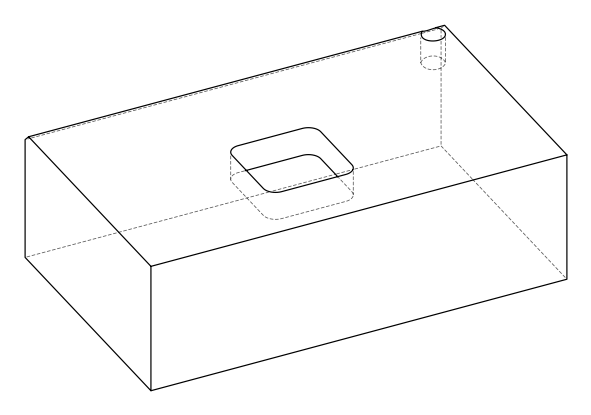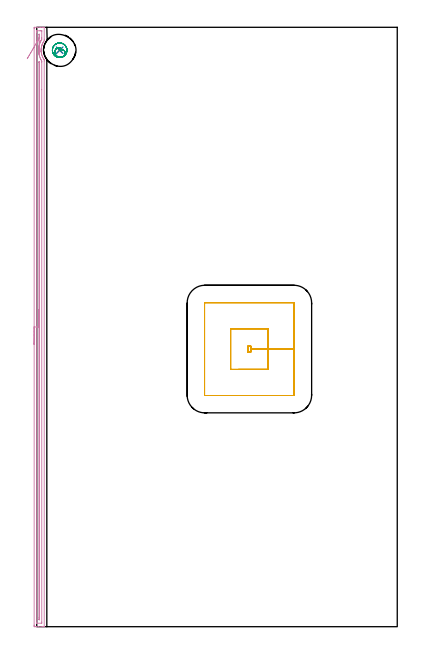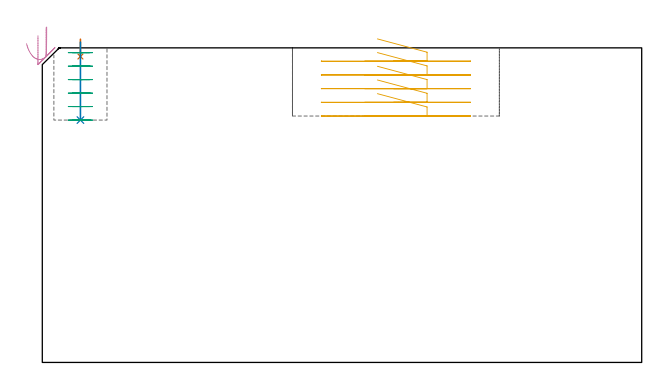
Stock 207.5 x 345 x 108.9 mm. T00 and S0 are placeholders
(PLAN: 5 operations, 4 tool changes, 13.9 min)
(1 SPOT_DRILL | STEP1POCKET | NXT0321_9005460120000 | 0.05 min | 183 mm3)
(2 DRILL_BLIND_HOLE_INTO_CENTER | STEP1POCKET | NXT0301_128 | 0.11 min | 2516 mm3)
(3 MILL_ROUGH_BLIND_HOLE_CONTOUR | STEP1POCKET | NXT0201_013 | Spiral | 1.12 min | 3944 mm3)
(4 AREA_MILL | FG_CHAMFER_SURFACE | UGT0205_001 | 8.47 min | 5797 mm3)
(5 MILL_RECTANGULAR_POCKET | POCKET_RECTANGULAR_STRAIGHT | UGT0201_136 | Follow Part, ap 5, ae 75% | 4.17 min | 121995 mm3)
(TOOL NXT0321_9005460120000 | NC Spot Drill, 142deg, 12mm, Carbide, Uncoated | D12 PA142 FL30 Z2)
(TOOL NXT0301_128 | Carbide Drill 12mm [861.1-1200-036A1-GP GC34] | D12 PA150 FL37.4 Z2)
(TOOL NXT0201_013 | ENDMILL 10mm | D10 FL30 Z4)
(TOOL UGT0205_001 | Chamfer Mill 20 x 3 x 45 deg. | D20 FL50 Z2)
(TOOL UGT0201_136 | Carbide End Mill 20.0 | D20 FL30 Z4)
(OP 1 SPOT_DRILL)
G17 G21 G94 G90
T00 M6
G54
G17 G0 G90 X13.2 Y331.8 S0 M3
G43 Z118.9 H0
G94 G81 G98 Z105.9 F250. R111.9
G80
M5
M2
(OP 2 DRILL_BLIND_HOLE_INTO_CENTER)
G17 G21 G94 G90
T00 M6
G54
G17 G0 G90 X13.2 Y331.8 S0 M3
G43 Z118.9 H1
G94 G81 G98 Z83.9 F250. R110.9
G80
M5
M2
(OP 3 MILL_ROUGH_BLIND_HOLE_CONTOUR)
G17 G21 G94 G90
T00 M6
G54
G17 G0 G90 X13.2 Y331.8 S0 M3
G43 Z118.9 H0
Z107.233
G94 G3 X13.516 Y333.032 R0.656 F250.
X11.36 Y332.812 R1.908
X11.095 Y328.854 R2.77
X15.45 Y328.254 R3.402
X16.746 Y334.05 R4.2
X15.45 Y328.254 R-4.2
X16.098 Y331.152 R2.1
X13.2 Y331.8 R2.1
G0 Z102.567
G3 X13.516 Y333.032 R0.656
X11.36 Y332.812 R1.908
X11.095 Y328.854 R2.77
X15.45 Y328.254 R3.402
X16.746 Y334.05 R4.2
X15.45 Y328.254 R-4.2
X16.098 Y331.152 R2.1
X13.2 Y331.8 R2.1
G0 Z97.9
G3 X13.516 Y333.032 R0.656
X11.36 Y332.812 R1.908
X11.095 Y328.854 R2.77
X15.45 Y328.254 R3.402
X16.746 Y334.05 R4.2
X15.45 Y328.254 R-4.2
X16.098 Y331.152 R2.1
X13.2 Y331.8 R2.1
G0 Z93.233
G3 X13.516 Y333.032 R0.656
X11.36 Y332.812 R1.908
X11.095 Y328.854 R2.77
X15.45 Y328.254 R3.402
X16.746 Y334.05 R4.2
X15.45 Y328.254 R-4.2
X16.098 Y331.152 R2.1
X13.2 Y331.8 R2.1
G0 Z88.567
G3 X13.516 Y333.032 R0.656
X11.36 Y332.812 R1.908
X11.095 Y328.854 R2.77
X15.45 Y328.254 R3.402
X16.746 Y334.05 R4.2
X15.45 Y328.254 R-4.2
X16.098 Y331.152 R2.1
X13.2 Y331.8 R2.1
G0 Z83.9
G3 X13.516 Y333.032 R0.656
X11.36 Y332.812 R1.908
X11.095 Y328.854 R2.77
X15.45 Y328.254 R3.402
X16.746 Y334.05 R4.2
X15.45 Y328.254 R-4.2
X16.098 Y331.152 R2.1
X13.2 Y331.8 R2.1
G0 Z118.9
M5
M2
(OP 4 AREA_MILL)
G17 G21 G94 G90
T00 M6
G54
G17 G0 G90 X-1.5 Y162.5 S1061 M3
G43 Z118.9 H0
Z113.1
G94 G1 Y162.538 Z112.228 F250.
Y162.652 Z111.364
Y162.841 Z110.512
Y163.103 Z109.68
Y163.437 Z108.874
Y163.84 Z108.1
Y164.308 Z107.364
Y164.84 Z106.672
Y165.429 Z106.029
Y166.072 Z105.44
Y166.764 Z104.908
Y167.5 Z104.44
Y168.274 Z104.037
Y169.08 Z103.703
Y169.912 Z103.441
Y170.764 Z103.252
Y171.628 Z103.138
Y172.5 Z103.1
Y344.388
X-1.498 Y344.684 Z103.101
X-1.493 Y344.99 Z103.103
X-1.21 Y345. Z103.386
X0.53 Z105.125
X1.947 Z106.544
X3.14 Z107.734
X3.785 Z108.385
X4.085 Z108.684
X4.194 Y344.997 Z108.786
X4.297 Y344.99 Z108.888
X4.3 Y344.834 Z108.9
Y338.137
X4.293 Y337.266 Z108.893
X4.282 Y337.245 Z108.882
X3.932 Y336.713 Z108.531
X3.663 Y336.263 Z108.263
X3.481 Y335.905 Z108.077
X3.43 Y335.806 Z108.027
X3.345 Y335.643 Z107.945
X3.266 Y335.459 Z107.865
X3.227 Y335.37 Z107.826
X3.058 Y334.926 Z107.654
X3.031 Y334.844 Z107.626
X2.938 Y334.566 Z107.532
X2.908 Y334.478 Z107.504
X2.835 Y334.22 Z107.434
X2.81 Y334.119 Z107.403
X2.785 Y334.033 Z107.38
X2.705 Y333.687 Z107.304
X2.682 Y333.585 Z107.282
X2.605 Y333.14 Z107.204
X2.549 Y332.693 Z107.149
X2.547 Y332.663 Z107.147
X2.519 Y332.247 Z107.112
X2.517 Y332.126 Z107.106
X2.507 Y331.801 Z107.1
X2.517 Y331.472 Z107.106
X2.519 Y331.354 Z107.112
X2.53 Y331.194 Z107.125
X2.546 Y330.994 Z107.139
X2.55 Y330.908 Z107.148
X2.552 Y330.895 Z107.15
X2.605 Y330.461 Z107.204
X2.669 Y330.101 Z107.264
X2.683 Y330.016 Z107.28
X2.783 Y329.568 Z107.382
X2.907 Y329.123 Z107.504
X3.059 Y328.675 Z107.652
X3.226 Y328.231 Z107.822
X3.279 Y328.101 Z107.878
X3.283 Y328.091 Z107.882
X3.346 Y327.955 Z107.944
X3.663 Y327.338 Z108.261
X3.778 Y327.145 Z108.378
X3.931 Y326.888 Z108.53
X4.166 Y326.529 Z108.766
X4.223 Y326.446 Z108.819
X4.297 Y326.33 Z108.888
X4.3 Y325.637 Z108.9
Y0.166
X4.297 Y0.01 Z108.888
X4.194 Y0.003 Z108.786
X4.085 Y0. Z108.684
X3.785 Z108.384
X3.14 Z107.734
X1.077 Z105.675
X-0.34 Z104.256
X-0.936 Z103.66
X-1.104 Z103.492
X-1.21 Y0.002 Z103.386
X-1.493 Y0.01 Z103.103
X-1.498 Y0.316 Z103.101
X-1.5 Y0.612 Z103.1
Y0.91
Y172.5
X-0.086 Z104.514
Y341.97
X-0.083 Y342.602 Z104.517
X-0.08 Y342.918 Z104.52
X-0.079 Y342.987 Z104.521
X0.013 Y342.993 Z104.613
X0.144 Y342.998 Z104.744
X1.882 Y343. Z106.482
X2.27 Z106.87
X2.754 Y342.998 Z107.354
X2.857 Y342.992 Z107.457
X2.877 Y342.99 Z107.477
X2.88 Y342.955 Z107.48
X2.883 Y342.865 Z107.483
X2.885 Y342.602 Z107.485
Y339.03
X2.884 Y338.401 Z107.484
X2.88 Y338.137 Z107.48
X2.878 Y338.062 Z107.478
X2.422 Y337.245 Z107.022
X2.39 Y337.183 Z106.99
X2.27 Y336.943 Z106.87
X2.084 Y336.542 Z106.684
X2.002 Y336.352 Z106.602
X1.832 Y335.908 Z106.432
X1.676 Y335.459 Z106.276
X1.637 Y335.337 Z106.237
X1.417 Y334.557 Z106.017
X1.4 Y334.482 Z106.
X1.271 Y333.805 Z105.871
X1.248 Y333.673 Z105.848
X1.162 Y333.025 Z105.762
X1.14 Y332.78 Z105.74
X1.105 Y332.19 Z105.705
X1.098 Y331.887 Z105.698
X1.109 Y331.293 Z105.709
X1.127 Y330.994 Z105.727
X1.194 Y330.312 Z105.794
X1.221 Y330.101 Z105.821
X1.374 Y329.235 Z105.974
X1.38 Y329.208 Z105.98
X1.4 Y329.12 Z106.
X1.619 Y328.315 Z106.219
X1.73 Y327.977 Z106.33
X1.934 Y327.422 Z106.534
X2.03 Y327.176 Z106.63
X2.27 Y326.651 Z106.87
X2.321 Y326.547 Z106.921
X2.33 Y326.529 Z106.93
X2.398 Y326.398 Z106.998
X2.823 Y325.637 Z107.423
X2.867 Y325.555 Z107.467
X2.879 Y325.477 Z107.479
X2.881 Y325.32 Z107.481
X2.885 Y325.005 Z107.485
X2.886 Y309.073 Z107.486
X2.885 Y2.659 Z107.485
X2.884 Y2.398 Z107.484
X2.88 Y2.082 Z107.48
X2.879 Y2.013 Z107.479
X2.786 Y2.007 Z107.386
X2.656 Y2.002 Z107.256
X0.53 Y2. Z105.13
X0.046 Y2.002 Z104.646
X-0.057 Y2.007 Z104.543
X-0.077 Y2.01 Z104.523
X-0.08 Y2.045 Z104.52
X-0.083 Y2.135 Z104.517
X-0.085 Y2.398 Z104.515
X-0.086 Y172.5 Z104.514
X1.328 Z105.928
X1.329 Y324.817 Z105.929
X1.33 Y324.891 Z105.93
X1.334 Y325.037 Z105.934
X1.336 Y325.059 Z105.936
X1.339 Y325.056 Z105.939
X1.364 Y325.015 Z105.964
X1.4 Y324.952 Z106.
X1.465 Y324.814 Z106.065
X1.468 Y324.744 Z106.068
X1.47 Y324.672 Z106.07
X1.471 Y323.851 Z106.071
X1.472 Y5.077 Z106.072
X1.471 Y4.184 Z106.071
X1.469 Y4.112 Z106.069
X1.465 Y4.038 Z106.065
X1.461 Y4.009 Z106.061
X1.444 Y4.007 Z106.044
X1.4 Z106.
X1.346 Y4.01 Z105.946
X1.335 Y4.111 Z105.935
X1.331 Y4.184 Z105.931
X1.33 Y4.256 Z105.93
X1.328 Y5.077 Z105.928
Y172.5
Y173.372 Z105.967
Y174.236 Z106.08
Y175.088 Z106.269
Y175.92 Z106.532
Y176.726 Z106.865
Y177.5 Z107.268
Y178.236 Z107.737
Y178.928 Z108.268
Y179.571 Z108.857
Y180.16 Z109.501
Y180.692 Z110.193
Y181.16 Z110.928
Y181.563 Z111.702
Y181.897 Z112.508
Y182.159 Z113.34
Y182.348 Z114.192
Y182.462 Z115.057
Y182.5 Z115.928
G0 Z118.9
X1.516 Y328.734
Z116.117
G1 X1.515 Y328.756 Z115.245
X1.513 Y328.854 Z114.378
X1.51 Y329.027 Z113.523
X1.506 Y329.274 Z112.687
X1.5 Y329.593 Z111.875
X1.493 Y329.982 Z111.094
X1.484 Y330.437 Z110.349
X1.475 Y330.955 Z109.648
X1.464 Y331.533 Z108.994
X1.453 Y332.165 Z108.393
X1.44 Y332.847 Z107.849
X1.427 Y333.574 Z107.367
X1.413 Y334.34 Z106.95
X1.398 Y335.14 Z106.601
X1.383 Y335.967 Z106.324
X1.368 Y336.815 Z106.12
X1.352 Y337.677 Z105.99
X1.336 Y338.548 Z105.936
X1.329 Y339.03 Z105.929
Y340.816
X1.331 Y340.888 Z105.931
X1.335 Y340.962 Z105.935
X1.339 Y340.991 Z105.939
X1.356 Y340.993 Z105.956
X1.4 Z106.
X1.454 Y340.99 Z106.054
X1.465 Y340.889 Z106.065
X1.469 Y340.816 Z106.069
X1.471 Y340.744 Z106.071
Y339.03
X1.47 Y338.959 Z106.07
X1.466 Y338.884 Z106.066
X1.458 Y338.769 Z106.058
X1.4 Y338.657 Z106.
X1.336 Y338.548 Z105.936
X0.934 Y337.862 Z105.576
X0.517 Y337.152 Z105.287
X0.09 Y336.423 Z105.071
X-0.346 Y335.68 Z104.93
X-0.786 Y334.93 Z104.864
X-1.227 Y334.178 Z104.874
X-1.667 Y333.429 Z104.96
X-2.1 Y332.689 Z105.122
X-2.525 Y331.965 Z105.357
X-2.938 Y331.261 Z105.665
X-3.336 Y330.582 Z106.043
X-3.716 Y329.935 Z106.488
X-4.075 Y329.324 Z106.996
X-4.409 Y328.753 Z107.565
X-4.718 Y328.227 Z108.189
X-4.998 Y327.75 Z108.863
X-5.247 Y327.326 Z109.584
X-5.463 Y326.957 Z110.344
G0 Z118.9
M5
M2
(OP 5 MILL_RECTANGULAR_POCKET)
G17 G21 G94 G90
T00 M6
G54
G17 G0 G90 X116.015 Y148.1 S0 M3
G43 Z118.999 H0
Z111.999
G94 G1 X133.2 Z107.394 F250.
Y159.8 Z104.259
X123.2
Y161.5 F500.
X121.6
Y158.1
X123.2
Y159.8
X133.2
Y171.5
X111.6
Y148.1
X133.2
Y159.8
X148.2
Y186.4
X148.195 Y186.455
X148.155 Y186.495
X148.1 Y186.5
X96.7
X96.645 Y186.495
X96.605 Y186.455
X96.6 Y186.4
Y133.2
X96.605 Y133.145
X96.645 Y133.105
X96.7 Y133.1
X148.1
X148.155 Y133.105
X148.195 Y133.145
X148.2 Y133.2
Y159.8
Y160.8
G0 X116.015 Y148.1 Z107.259
G1 X133.2 Z102.654 F250.
Y159.8 Z99.519
X123.2
Y161.5 F500.
X121.6
Y158.1
X123.2
Y159.8
X133.2
Y171.5
X111.6
Y148.1
X133.2
Y159.8
X148.2
Y186.4
X148.195 Y186.455
X148.155 Y186.495
X148.1 Y186.5
X96.7
X96.645 Y186.495
X96.605 Y186.455
X96.6 Y186.4
Y133.2
X96.605 Y133.145
X96.645 Y133.105
X96.7 Y133.1
X148.1
X148.155 Y133.105
X148.195 Y133.145
X148.2 Y133.2
Y159.8
Y160.8
G0 X116.015 Y148.1 Z102.519
G1 X133.2 Z97.915 F250.
Y159.8 Z94.78
X123.2
Y161.5 F500.
X121.6
Y158.1
X123.2
Y159.8
X133.2
Y171.5
X111.6
Y148.1
X133.2
Y159.8
X148.2
Y186.4
X148.195 Y186.455
X148.155 Y186.495
X148.1 Y186.5
X96.7
X96.645 Y186.495
X96.605 Y186.455
X96.6 Y186.4
Y133.2
X96.605 Y133.145
X96.645 Y133.105
X96.7 Y133.1
X148.1
X148.155 Y133.105
X148.195 Y133.145
X148.2 Y133.2
Y159.8
Y160.8
G0 X116.015 Y148.1 Z97.78
G1 X133.2 Z93.175 F250.
Y159.8 Z90.04
X123.2
Y161.5 F500.
X121.6
Y158.1
X123.2
Y159.8
X133.2
Y171.5
X111.6
Y148.1
X133.2
Y159.8
X148.2
Y186.4
X148.195 Y186.455
X148.155 Y186.495
X148.1 Y186.5
X96.7
X96.645 Y186.495
X96.605 Y186.455
X96.6 Y186.4
Y133.2
X96.605 Y133.145
X96.645 Y133.105
X96.7 Y133.1
X148.1
X148.155 Y133.105
X148.195 Y133.145
X148.2 Y133.2
Y159.8
Y160.8
G0 X116.015 Y148.1 Z93.04
G1 X133.2 Z88.435 F250.
Y159.8 Z85.3
X123.2
Y161.5 F500.
X121.6
Y158.1
X123.2
Y159.8
X133.2
Y171.5
X111.6
Y148.1
X133.2
Y159.8
X148.2
Y186.4
X148.195 Y186.455
X148.155 Y186.495
X148.1 Y186.5
X96.7
X96.645 Y186.495
X96.605 Y186.455
X96.6 Y186.4
Y133.2
X96.605 Y133.145
X96.645 Y133.105
X96.7 Y133.1
X148.1
X148.155 Y133.105
X148.195 Y133.145
X148.2 Y133.2
Y159.8
Y160.8
G0 Z118.999
M5
M2
